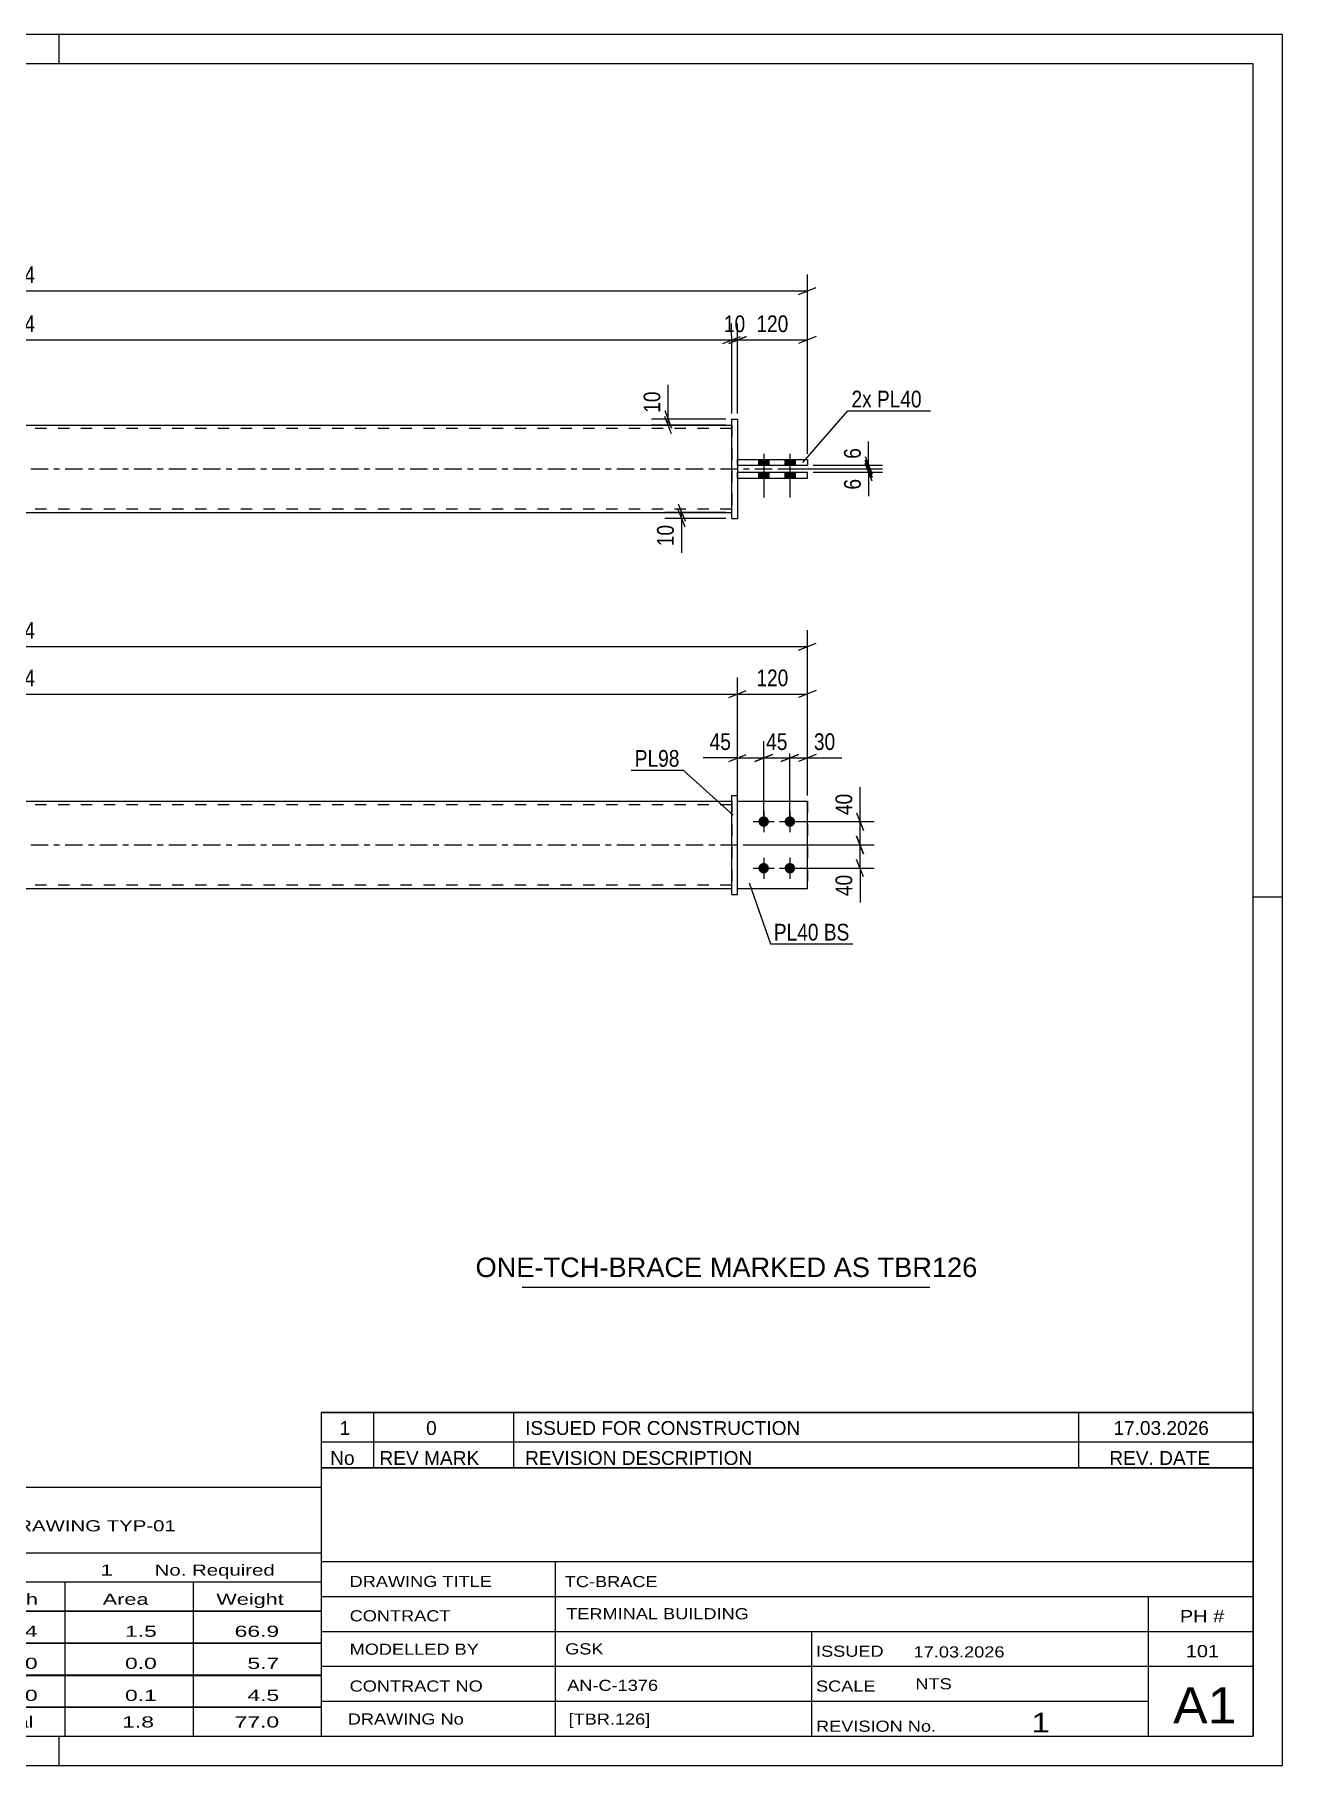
# Model space of a CAD drawing. Header units: millimetres. Extents: x 0 to 420, y 0 to 297.
# Drawn here: x 205.8 to 420, y 0 to 297 of the extents above; entities that cross this region are included whole.
import ezdxf

# ---------------------------------------------------------------- set-up
doc = ezdxf.new("R2010")
doc.units = ezdxf.units.MM
doc.linetypes.add('DXK_LINE_DOT2', pattern=[3.9198, 1.9599, -1.9599])
doc.linetypes.add('DXK_LINE_DOT3', pattern=[5.9187, 2.979, -0.9799, 0.9799, -0.9799])
doc.styles.add('Arial', font='ARIAL.TTF', dxfattribs={"height": 0.2})
doc.styles.add('Arial Narrow', font='ARIALN.TTF', dxfattribs={"height": 0.2})

# ---------------------------------------------------------------- blocks, each defined once
blk = doc.blocks.new('Unknown-580873309-1163')
at = {"color": 5, "linetype": 'Continuous'}
for p, q in [((420, 297), (0, 297)), ((210, 292), (210, 297)), ((420, 0), (420, 297)), ((415, 292), (5, 292)), ((415, 5), (415, 292)), ((420, 149), (415, 149)), ((5, 5), (415, 5)), ((210, 0), (210, 5)), ((0, 0), (420, 0))]:
    blk.add_line(p, q, dxfattribs=at)
blk = doc.blocks.new('Part-580873309-1767 - 1735')
at = {"color": 7, "linetype": 'DXK_LINE_DOT2'}
for p, q in [((326.46, 165.45), (338.46, 165.45)), ((326.46, 150.45), (326.46, 165.45)), ((326.46, 165.45), (338.46, 165.45)), ((338.46, 165.45), (338.46, 165.45)), ((338.46, 165.45), (338.46, 150.45)), ((326.46, 150.45), (326.46, 150.45)), ((326.46, 150.45), (338.46, 150.45)), ((326.46, 150.45), (338.46, 150.45))]:
    blk.add_line(p, q, dxfattribs=at)
blk = doc.blocks.new('Part-580873309-1772 - 1735')
at = {"color": 2, "linetype": 'Continuous'}
for p, q in [((326.46, 165.45), (338.46, 165.45)), ((338.46, 165.45), (338.46, 165.45)), ((338.46, 150.45), (338.46, 165.45)), ((326.46, 150.45), (338.46, 150.45))]:
    blk.add_line(p, q, dxfattribs=at)
at = {"color": 7, "linetype": 'DXK_LINE_DOT2'}
for p, q in [((326.46, 165.45), (338.46, 165.45)), ((326.46, 150.45), (326.46, 165.45)), ((338.46, 165.45), (338.46, 165.45)), ((326.46, 150.45), (326.46, 150.45)), ((326.46, 150.45), (338.46, 150.45))]:
    blk.add_line(p, q, dxfattribs=at)
blk = doc.blocks.new('Part-580873309-1787 - 1735')
at = {"color": 2, "linetype": 'Continuous'}
for p, q in [((325.46, 166.45), (326.46, 166.45)), ((325.46, 149.45), (325.46, 166.45)), ((326.46, 149.45), (326.46, 166.45)), ((325.46, 149.45), (325.46, 149.45)), ((325.46, 149.45), (326.46, 149.45))]:
    blk.add_line(p, q, dxfattribs=at)
at = {"color": 7, "linetype": 'DXK_LINE_DOT2'}
for p, q in [((325.46, 166.45), (326.46, 166.45)), ((325.46, 149.45), (326.46, 149.45))]:
    blk.add_line(p, q, dxfattribs=at)
blk = doc.blocks.new('Part-580873309-1807 - 1735')
at = {"color": 2, "linetype": 'Continuous'}
for p, q in [((79.02, 165.45), (325.46, 165.45)), ((79.02, 150.45), (325.46, 150.45))]:
    blk.add_line(p, q, dxfattribs=at)
at = {"color": 7, "linetype": 'DXK_LINE_DOT2'}
for p, q in [((79.02, 150.45), (79.02, 165.45)), ((325.46, 164.85), (79.02, 164.85)), ((325.46, 165.45), (325.46, 150.45)), ((325.46, 151.05), (79.02, 151.05))]:
    blk.add_line(p, q, dxfattribs=at)
at = {"color": 7, "linetype": 'DXK_LINE_DOT3'}
blk.add_line((69.02, 157.95), (335.46, 157.95), dxfattribs=at)
blk = doc.blocks.new('Bolt-580873309-1808 - 1735')
at = {"linetype": 'Continuous'}
for points in [[(330.96, 162.85), (331.14, 162.83), (331.32, 162.78), (331.49, 162.68), (331.63, 162.56), (331.74, 162.4), (331.81, 162.23), (331.85, 162.05), (331.85, 161.86), (331.81, 161.68), (331.74, 161.5), (331.63, 161.35), (331.49, 161.23), (331.32, 161.13), (331.14, 161.07), (330.96, 161.05), (330.77, 161.07), (330.59, 161.13), (330.43, 161.23), (330.29, 161.35), (330.18, 161.5), (330.1, 161.68), (330.06, 161.86), (330.06, 162.05), (330.1, 162.23), (330.18, 162.4), (330.29, 162.56), (330.43, 162.68), (330.59, 162.78), (330.77, 162.83)], [(335.46, 162.85), (335.64, 162.83), (335.82, 162.78), (335.99, 162.68), (336.13, 162.56), (336.24, 162.4), (336.31, 162.23), (336.35, 162.05), (336.35, 161.86), (336.31, 161.68), (336.24, 161.5), (336.13, 161.35), (335.99, 161.23), (335.82, 161.13), (335.64, 161.07), (335.46, 161.05), (335.27, 161.07), (335.09, 161.13), (334.93, 161.23), (334.79, 161.35), (334.68, 161.5), (334.6, 161.68), (334.56, 161.86), (334.56, 162.05), (334.6, 162.23), (334.68, 162.4), (334.79, 162.56), (334.93, 162.68), (335.09, 162.78), (335.27, 162.83)], [(330.96, 154.85), (331.14, 154.83), (331.32, 154.78), (331.49, 154.68), (331.63, 154.56), (331.74, 154.4), (331.81, 154.23), (331.85, 154.05), (331.85, 153.86), (331.81, 153.68), (331.74, 153.5), (331.63, 153.35), (331.49, 153.23), (331.32, 153.13), (331.14, 153.07), (330.96, 153.05), (330.77, 153.07), (330.59, 153.13), (330.43, 153.23), (330.29, 153.35), (330.18, 153.5), (330.1, 153.68), (330.06, 153.86), (330.06, 154.05), (330.1, 154.23), (330.18, 154.4), (330.29, 154.56), (330.43, 154.68), (330.59, 154.78), (330.77, 154.83)], [(335.46, 154.85), (335.64, 154.83), (335.82, 154.78), (335.99, 154.68), (336.13, 154.56), (336.24, 154.4), (336.31, 154.23), (336.35, 154.05), (336.35, 153.86), (336.31, 153.68), (336.24, 153.5), (336.13, 153.35), (335.99, 153.23), (335.82, 153.13), (335.64, 153.07), (335.46, 153.05), (335.27, 153.07), (335.09, 153.13), (334.93, 153.23), (334.79, 153.35), (334.68, 153.5), (334.6, 153.68), (334.56, 153.86), (334.56, 154.05), (334.6, 154.23), (334.68, 154.4), (334.79, 154.56), (334.93, 154.68), (335.09, 154.78), (335.27, 154.83)]]:
    blk.add_hatch(color=1, dxfattribs=at).paths.add_polyline_path(points)
at = {"color": 1, "linetype": 'Continuous'}
for p, q in [((330.96, 163.75), (330.96, 160.15)), ((335.46, 163.75), (335.46, 160.15)), ((329.16, 161.95), (332.76, 161.95)), ((333.66, 161.95), (337.26, 161.95)), ((330.96, 155.75), (330.96, 152.15)), ((335.46, 155.75), (335.46, 152.15)), ((329.16, 153.95), (332.76, 153.95)), ((333.66, 153.95), (337.26, 153.95))]:
    blk.add_line(p, q, dxfattribs=at)
blk = doc.blocks.new('Part-580873309-1431 - 1390')
at = {"color": 2, "linetype": 'Continuous'}
for p, q in [((326.46, 221.89), (338.46, 221.89)), ((326.46, 220.89), (338.46, 220.89)), ((338.46, 220.89), (338.46, 221.89))]:
    blk.add_line(p, q, dxfattribs=at)
at = {"color": 7, "linetype": 'DXK_LINE_DOT2'}
for p, q in [((326.46, 220.89), (326.46, 221.89)), ((326.46, 221.89), (338.46, 221.89)), ((326.46, 220.89), (338.46, 220.89))]:
    blk.add_line(p, q, dxfattribs=at)
blk = doc.blocks.new('Part-580873309-1426 - 1390')
at = {"color": 2, "linetype": 'Continuous'}
for p, q in [((325.46, 230.99), (325.46, 230.99)), ((325.46, 213.99), (325.46, 230.99)), ((325.46, 230.99), (326.46, 230.99)), ((326.46, 230.99), (326.46, 230.99)), ((326.46, 230.99), (326.46, 213.99)), ((325.46, 213.99), (326.46, 213.99)), ((325.46, 213.99), (325.46, 213.99)), ((326.46, 213.99), (326.46, 213.99))]:
    blk.add_line(p, q, dxfattribs=at)
at = {"color": 7, "linetype": 'DXK_LINE_DOT2'}
for p, q in [((325.46, 230.99), (325.46, 230.99)), ((325.46, 230.99), (326.46, 230.99)), ((325.46, 213.99), (326.46, 213.99))]:
    blk.add_line(p, q, dxfattribs=at)
blk = doc.blocks.new('Part-580873309-1458 - 1390')
at = {"color": 2, "linetype": 'Continuous'}
for p, q in [((326.46, 224.09), (338.46, 224.09)), ((326.46, 223.09), (338.46, 223.09)), ((338.46, 224.09), (338.46, 223.09))]:
    blk.add_line(p, q, dxfattribs=at)
at = {"color": 7, "linetype": 'DXK_LINE_DOT2'}
for p, q in [((326.46, 223.09), (326.46, 224.09)), ((326.46, 224.09), (338.46, 224.09)), ((326.46, 223.09), (338.46, 223.09)), ((338.46, 224.09), (338.46, 224.09))]:
    blk.add_line(p, q, dxfattribs=at)
blk = doc.blocks.new('Part-580873309-1446 - 1390')
at = {"color": 2, "linetype": 'Continuous'}
for p, q in [((79.02, 229.99), (325.46, 229.99)), ((79.02, 214.99), (325.46, 214.99))]:
    blk.add_line(p, q, dxfattribs=at)
at = {"color": 7, "linetype": 'DXK_LINE_DOT2'}
for p, q in [((79.02, 229.99), (79.02, 214.99)), ((325.46, 229.39), (79.02, 229.39)), ((325.46, 229.99), (325.46, 214.99)), ((325.46, 215.59), (79.02, 215.59))]:
    blk.add_line(p, q, dxfattribs=at)
at = {"color": 7, "linetype": 'DXK_LINE_DOT3'}
blk.add_line((69.02, 222.49), (335.46, 222.49), dxfattribs=at)
blk = doc.blocks.new('Bolt-580873309-1447 - 1390')
at = {"linetype": 'Continuous'}
for points in [[(331.86, 224.09), (330.06, 224.09), (330.06, 223.09), (331.86, 223.09)], [(331.86, 224.09), (330.06, 224.09), (330.06, 223.09), (331.86, 223.09)], [(336.36, 224.09), (334.56, 224.09), (334.56, 223.09), (336.36, 223.09)], [(336.36, 224.09), (334.56, 224.09), (334.56, 223.09), (336.36, 223.09)], [(331.86, 221.89), (330.06, 221.89), (330.06, 220.89), (331.86, 220.89)], [(331.86, 221.89), (330.06, 221.89), (330.06, 220.89), (331.86, 220.89)], [(336.36, 221.89), (334.56, 221.89), (334.56, 220.89), (336.36, 220.89)], [(336.36, 221.89), (334.56, 221.89), (334.56, 220.89), (336.36, 220.89)]]:
    blk.add_hatch(color=1, dxfattribs=at).paths.add_polyline_path(points)
at = {"color": 1, "linetype": 'Continuous'}
for p, q in [((330.06, 224.09), (330.06, 223.09)), ((330.06, 224.09), (330.06, 223.09)), ((330.96, 225.09), (330.96, 217.59)), ((330.96, 225.09), (330.96, 217.59)), ((331.86, 224.09), (331.86, 223.09)), ((331.86, 224.09), (331.86, 223.09)), ((334.56, 224.09), (334.56, 223.09)), ((334.56, 224.09), (334.56, 223.09)), ((335.46, 225.09), (335.46, 217.59)), ((335.46, 225.09), (335.46, 217.59)), ((336.36, 224.09), (336.36, 223.09)), ((336.36, 224.09), (336.36, 223.09)), ((330.06, 221.89), (330.06, 220.89)), ((330.06, 221.89), (330.06, 220.89)), ((331.86, 221.89), (331.86, 220.89)), ((331.86, 221.89), (331.86, 220.89)), ((334.56, 221.89), (334.56, 220.89)), ((334.56, 221.89), (334.56, 220.89)), ((336.36, 221.89), (336.36, 220.89)), ((336.36, 221.89), (336.36, 220.89))]:
    blk.add_line(p, q, dxfattribs=at)
blk = doc.blocks.new('StraightDimension-580873309-1818 - 1735')
at = {"color": 7, "linetype": 'Continuous'}
for p, q in [((335.46, 162.95), (335.46, 175.74)), ((338.46, 166.45), (338.46, 175.74)), ((333.96, 172.29), (336.96, 173.49)), ((335.46, 172.89), (338.46, 172.89)), ((339.96, 173.49), (336.96, 172.29))]:
    blk.add_line(p, q, dxfattribs=at)
at = {"color": 0}
blk.add_wipeout([(343.84, 173.64), (343.84, 177.84), (338.98, 177.84), (338.98, 173.64)], dxfattribs=at)
at = {"color": 7, "linetype": 'Continuous'}
blk.add_line((338.46, 172.89), (344.36, 172.89), dxfattribs=at)
blk.add_line((338.46, 172.89), (344.36, 172.89), dxfattribs=at)
at = {"color": 3, "style": 'Arial Narrow'}
blk.add_text('30', height=2.863, dxfattribs=at).set_placement((339.58, 174.24))
blk = doc.blocks.new('StraightDimension-580873309-1834 - 1735')
at = {"color": 7, "linetype": 'Continuous'}
for p, q in [((330.96, 162.95), (330.96, 175.74)), ((335.46, 162.95), (335.46, 175.74)), ((329.46, 172.29), (332.46, 173.49)), ((330.96, 172.89), (335.46, 172.89)), ((336.96, 173.49), (333.96, 172.29))]:
    blk.add_line(p, q, dxfattribs=at)
at = {"color": 0}
blk.add_wipeout([(335.63, 173.64), (335.63, 177.84), (330.78, 177.84), (330.78, 173.64)], dxfattribs=at)
at = {"color": 3, "style": 'Arial Narrow'}
blk.add_text('45', height=2.863, dxfattribs=at).set_placement((331.38, 174.24))
blk = doc.blocks.new('StraightDimension-580873309-1847 - 1735')
at = {"color": 7, "linetype": 'Continuous'}
for p, q in [((326.46, 166.45), (326.46, 175.74)), ((330.96, 162.95), (330.96, 175.74)), ((324.96, 172.29), (327.96, 173.49)), ((326.46, 172.89), (330.96, 172.89)), ((332.46, 173.49), (329.46, 172.29))]:
    blk.add_line(p, q, dxfattribs=at)
at = {"color": 0}
blk.add_wipeout([(325.93, 173.64), (325.93, 177.84), (321.08, 177.84), (321.08, 173.64)], dxfattribs=at)
at = {"color": 7, "linetype": 'Continuous'}
blk.add_line((326.46, 172.89), (320.55, 172.89), dxfattribs=at)
blk.add_line((326.46, 172.89), (320.55, 172.89), dxfattribs=at)
at = {"color": 3, "style": 'Arial Narrow'}
blk.add_text('45', height=2.863, dxfattribs=at).set_placement((321.68, 174.24))
blk = doc.blocks.new('StraightDimension-580873309-1864 - 1735')
at = {"color": 7, "linetype": 'Continuous'}
for p, q in [((66.02, 166.45), (66.02, 194.83)), ((338.46, 166.45), (338.46, 194.83)), ((67.52, 192.58), (64.52, 191.38)), ((66.02, 191.98), (338.46, 191.98)), ((336.96, 191.38), (339.96, 192.58))]:
    blk.add_line(p, q, dxfattribs=at)
at = {"color": 0}
blk.add_wipeout([(206.49, 192.73), (206.49, 196.93), (197.98, 196.93), (197.98, 192.73)], dxfattribs=at)
at = {"color": 3, "style": 'Arial Narrow'}
blk.add_text('2724', height=2.863, dxfattribs=at).set_placement((198.58, 193.33))
blk = doc.blocks.new('StraightDimension-580873309-1884 - 1735')
at = {"color": 7, "linetype": 'Continuous'}
for p, q in [((346.9, 163.45), (348.1, 160.45)), ((336.46, 161.95), (349.9, 161.95)), ((347.5, 157.95), (347.5, 161.95)), ((327.46, 157.95), (349.9, 157.95)), ((348.1, 156.45), (346.9, 159.45))]:
    blk.add_line(p, q, dxfattribs=at)
at = {"color": 0}
blk.add_wipeout([(346.75, 167.34), (342.55, 167.34), (342.55, 162.48), (346.75, 162.48)], dxfattribs=at)
at = {"color": 7, "linetype": 'Continuous'}
blk.add_line((347.5, 161.95), (347.5, 167.86), dxfattribs=at)
blk.add_line((347.5, 161.95), (347.5, 167.86), dxfattribs=at)
at = {"color": 3, "style": 'Arial Narrow'}
blk.add_text('40', height=2.863, rotation=90.0002, dxfattribs=at).set_placement((346.15, 163.08))
blk = doc.blocks.new('StraightDimension-580873309-1893 - 1735')
at = {"color": 7, "linetype": 'Continuous'}
for p, q in [((327.46, 157.95), (349.9, 157.95)), ((346.9, 159.45), (348.1, 156.45)), ((347.5, 153.95), (347.5, 157.95)), ((348.1, 152.45), (346.9, 155.45)), ((336.46, 153.95), (349.9, 153.95))]:
    blk.add_line(p, q, dxfattribs=at)
at = {"color": 0}
blk.add_wipeout([(346.75, 153.43), (342.55, 153.43), (342.55, 148.57), (346.75, 148.57)], dxfattribs=at)
at = {"color": 7, "linetype": 'Continuous'}
blk.add_line((347.5, 153.95), (347.5, 148.05), dxfattribs=at)
blk.add_line((347.5, 153.95), (347.5, 148.05), dxfattribs=at)
at = {"color": 3, "style": 'Arial Narrow'}
blk.add_text('40', height=2.863, rotation=90.0002, dxfattribs=at).set_placement((346.15, 149.17))
blk = doc.blocks.new('StraightDimension-580873309-1903 - 1735')
at = {"color": 7, "linetype": 'Continuous'}
for p, q in [((324.96, 183.23), (327.96, 184.43)), ((326.46, 166.45), (326.46, 186.68)), ((339.96, 184.43), (336.96, 183.23)), ((338.46, 166.45), (338.46, 186.68)), ((326.46, 183.83), (338.46, 183.83))]:
    blk.add_line(p, q, dxfattribs=at)
at = {"color": 0}
blk.add_wipeout([(335.8, 184.58), (335.8, 188.78), (329.11, 188.78), (329.11, 184.58)], dxfattribs=at)
at = {"color": 3, "style": 'Arial Narrow'}
blk.add_text('120', height=2.863, dxfattribs=at).set_placement((329.71, 185.18))
blk = doc.blocks.new('StraightDimension-580873309-1922 - 1735')
at = {"color": 7, "linetype": 'Continuous'}
for p, q in [((79.52, 184.43), (76.52, 183.23)), ((78.02, 158.95), (78.02, 186.68)), ((324.96, 183.23), (327.96, 184.43)), ((326.46, 166.45), (326.46, 186.68)), ((78.02, 183.83), (326.46, 183.83))]:
    blk.add_line(p, q, dxfattribs=at)
at = {"color": 0}
blk.add_wipeout([(206.49, 184.58), (206.49, 188.78), (197.98, 188.78), (197.98, 184.58)], dxfattribs=at)
at = {"color": 3, "style": 'Arial Narrow'}
blk.add_text('2484', height=2.863, dxfattribs=at).set_placement((198.58, 185.18))
blk = doc.blocks.new('StraightDimension-580873309-1658 - 1390')
at = {"color": 7, "linetype": 'Continuous'}
for p, q in [((339.46, 223.09), (351.36, 223.09)), ((348.36, 224.59), (349.56, 221.59)), ((349.56, 220.99), (348.36, 223.99)), ((348.96, 222.49), (348.96, 223.09)), ((334.21, 222.49), (351.36, 222.49))]:
    blk.add_line(p, q, dxfattribs=at)
at = {"color": 0}
blk.add_wipeout([(348.21, 226.64), (344.01, 226.64), (344.01, 223.61), (348.21, 223.61)], dxfattribs=at)
at = {"color": 7, "linetype": 'Continuous'}
blk.add_line((348.96, 223.09), (348.96, 227.17), dxfattribs=at)
blk.add_line((348.96, 223.09), (348.96, 227.17), dxfattribs=at)
at = {"color": 3, "style": 'Arial Narrow'}
blk.add_text('6', height=2.86, rotation=90.0002, dxfattribs=at).set_placement((347.61, 224.21))
blk = doc.blocks.new('StraightDimension-580873309-1535 - 1390')
at = {"color": 7, "linetype": 'Continuous'}
for p, q in [((324.46, 214.99), (314.01, 214.99)), ((324.46, 213.99), (314.01, 213.99)), ((316.26, 216.49), (317.46, 213.49)), ((317.46, 212.49), (316.26, 215.49)), ((316.86, 213.99), (316.86, 214.99))]:
    blk.add_line(p, q, dxfattribs=at)
at = {"color": 0}
blk.add_wipeout([(316.11, 213.46), (311.91, 213.46), (311.91, 208.61), (316.11, 208.61)], dxfattribs=at)
at = {"color": 7, "linetype": 'Continuous'}
blk.add_line((316.86, 213.99), (316.86, 208.08), dxfattribs=at)
blk.add_line((316.86, 213.99), (316.86, 208.08), dxfattribs=at)
at = {"color": 3, "style": 'Arial Narrow'}
blk.add_text('10', height=2.863, rotation=90.0002, dxfattribs=at).set_placement((315.51, 209.21))
blk = doc.blocks.new('StraightDimension-580873309-1575 - 1390')
at = {"color": 7, "linetype": 'Continuous'}
for p, q in [((325.46, 231.99), (325.46, 247.45)), ((326.46, 231.99), (326.46, 247.45)), ((323.96, 244), (326.96, 245.2)), ((327.96, 245.2), (324.96, 244)), ((325.46, 244.6), (326.46, 244.6))]:
    blk.add_line(p, q, dxfattribs=at)
at = {"color": 0}
blk.add_wipeout([(328.38, 245.35), (328.38, 249.55), (323.53, 249.55), (323.53, 245.35)], dxfattribs=at)
at = {"color": 3, "style": 'Arial Narrow'}
blk.add_text('10', height=2.863, dxfattribs=at).set_placement((324.13, 245.95))
blk = doc.blocks.new('StraightDimension-580873309-1564 - 1390')
at = {"color": 7, "linetype": 'Continuous'}
for p, q in [((66.02, 225.09), (66.02, 255.86)), ((338.46, 225.09), (338.46, 255.86)), ((67.52, 253.61), (64.52, 252.41)), ((66.02, 253.01), (338.46, 253.01)), ((336.96, 252.41), (339.96, 253.61))]:
    blk.add_line(p, q, dxfattribs=at)
at = {"color": 0}
blk.add_wipeout([(206.49, 253.76), (206.49, 257.96), (197.98, 257.96), (197.98, 253.76)], dxfattribs=at)
at = {"color": 3, "style": 'Arial Narrow'}
blk.add_text('2724', height=2.863, dxfattribs=at).set_placement((198.58, 254.36))
blk = doc.blocks.new('StraightDimension-580873309-1549 - 1390')
at = {"color": 7, "linetype": 'Continuous'}
for p, q in [((313.96, 232.49), (315.16, 229.49)), ((324.46, 230.99), (311.71, 230.99)), ((324.46, 229.99), (311.71, 229.99)), ((315.16, 228.49), (313.96, 231.49)), ((314.56, 229.99), (314.56, 230.99))]:
    blk.add_line(p, q, dxfattribs=at)
at = {"color": 0}
blk.add_wipeout([(313.81, 236.37), (309.61, 236.37), (309.61, 231.51), (313.81, 231.51)], dxfattribs=at)
at = {"color": 7, "linetype": 'Continuous'}
blk.add_line((314.56, 230.99), (314.56, 236.89), dxfattribs=at)
blk.add_line((314.56, 230.99), (314.56, 236.89), dxfattribs=at)
at = {"color": 3, "style": 'Arial Narrow'}
blk.add_text('10', height=2.863, rotation=90.0002, dxfattribs=at).set_placement((313.21, 232.11))
blk = doc.blocks.new('StraightDimension-580873309-1585 - 1390')
at = {"color": 7, "linetype": 'Continuous'}
for p, q in [((79.02, 231.99), (79.02, 247.45)), ((325.46, 231.99), (325.46, 247.45)), ((80.52, 245.2), (77.52, 244)), ((79.02, 244.6), (325.46, 244.6)), ((323.96, 244), (326.96, 245.2))]:
    blk.add_line(p, q, dxfattribs=at)
at = {"color": 0}
blk.add_wipeout([(206.49, 245.35), (206.49, 249.55), (197.98, 249.55), (197.98, 245.35)], dxfattribs=at)
at = {"color": 3, "style": 'Arial Narrow'}
blk.add_text('2464', height=2.863, dxfattribs=at).set_placement((198.58, 245.95))
blk = doc.blocks.new('StraightDimension-580873309-1615 - 1390')
at = {"color": 7, "linetype": 'Continuous'}
for p, q in [((326.46, 231.99), (326.46, 247.45)), ((338.46, 225.09), (338.46, 247.45)), ((324.96, 244), (327.96, 245.2)), ((326.46, 244.6), (338.46, 244.6)), ((339.96, 245.2), (336.96, 244))]:
    blk.add_line(p, q, dxfattribs=at)
at = {"color": 0}
blk.add_wipeout([(335.8, 245.35), (335.8, 249.55), (329.11, 249.55), (329.11, 245.35)], dxfattribs=at)
at = {"color": 3, "style": 'Arial Narrow'}
blk.add_text('120', height=2.863, dxfattribs=at).set_placement((329.71, 245.95))
blk = doc.blocks.new('StraightDimension-580873309-1647 - 1390')
at = {"color": 7, "linetype": 'Continuous'}
for p, q in [((348.36, 223.99), (349.56, 220.99)), ((349.56, 220.39), (348.36, 223.39)), ((334.21, 222.49), (351.36, 222.49)), ((339.46, 221.89), (351.36, 221.89)), ((348.96, 221.89), (348.96, 222.49))]:
    blk.add_line(p, q, dxfattribs=at)
at = {"color": 0}
blk.add_wipeout([(348.21, 221.36), (344.01, 221.36), (344.01, 218.33), (348.21, 218.33)], dxfattribs=at)
at = {"color": 7, "linetype": 'Continuous'}
blk.add_line((348.96, 221.89), (348.96, 217.81), dxfattribs=at)
blk.add_line((348.96, 221.89), (348.96, 217.81), dxfattribs=at)
at = {"color": 3, "style": 'Arial Narrow'}
blk.add_text('6', height=2.86, rotation=90.0002, dxfattribs=at).set_placement((347.61, 218.93))
blk = doc.blocks.new('Unknown-580873309-3631')
at = {"color": 7, "linetype": 'Continuous'}
for p, q in [((255, 51.05), (255, 5)), ((255, 51.05), (415, 51.05)), ((415, 51), (415, 5)), ((255, 35), (415, 35)), ((295.14, 35), (295.14, 5)), ((255, 29), (415, 29)), ((397, 5.05), (397, 29.05)), ((255, 23), (415, 23)), ((339.14, 23), (339.14, 5)), ((255, 17), (415, 17)), ((255, 11), (397, 11)), ((255, 5), (415, 5))]:
    blk.add_line(p, q, dxfattribs=at)
at = {"color": 7, "style": 'Arial Narrow'}
for s, height, width, p in [('DRAWING TITLE', 1.9089, 1.425378, (259.88, 30.61)), ('TC-BRACE', 1.909, 1.425378, (296.81, 30.59)), ('TERMINAL BUILDING', 1.9089, 1.425378, (297.06, 25.07)), ('CONTRACT', 1.909, 1.425378, (259.88, 24.71)), ('MODELLED BY', 1.9089, 1.425378, (259.88, 18.98)), ('GSK', 1.909, 1.425378, (296.88, 19.04)), ('ISSUED', 1.909, 1.425378, (339.94, 18.64)), ('17.03.2026', 1.909, 1.425378, (356.69, 18.52)), ('CONTRACT NO', 1.9089, 1.425378, (259.88, 12.66)), ('AN-C-1376', 1.909, 1.425378, (297.23, 12.78)), ('SCALE', 1.909, 1.425378, (339.94, 12.65)), ('A1', 6.204, 1.25, (401.24, 7.2)), ('DRAWING No', 1.909, 1.425378, (259.56, 7)), ('[TBR.126]', 1.909, 1.425378, (297.46, 6.99)), ('1', 3.34, 1.5, (376.91, 5.68)), ('REVISION No.', 1.9089, 1.425378, (339.94, 5.77))]:
    blk.add_text(s, height=height, dxfattribs=dict(at, width=width)).set_placement(p)
at = {"color": 7, "linetype": 'Continuous', "style": 'Arial Narrow'}
for s, height, width, p in [('PH #', 2.1, 1.42538, (402.4, 24.55)), ('101', 2.1, 1.42538, (403.41, 18.55)), ('NTS', 1.909, 1.425378, (357, 13.05))]:
    blk.add_text(s, height=height, dxfattribs=dict(at, width=width)).set_placement(p)
blk = doc.blocks.new('Unknown-580873309-3632')
at = {"color": 7, "linetype": 'Continuous'}
for p, q in [((255, 60.55), (415, 60.55)), ((415, 60.55), (255, 60.55)), ((255, 60.55), (255, 55.55)), ((264, 60.55), (264, 55.55)), ((288, 60.55), (288, 55.55)), ((385, 60.55), (385, 55.55)), ((415, 60.55), (415, 55.55)), ((255, 55.55), (415, 55.55)), ((255, 55.55), (255, 51.05)), ((255, 55.55), (415, 55.55)), ((264, 55.55), (264, 51.05)), ((288, 55.55), (288, 51.05)), ((385, 55.55), (385, 51.05)), ((415, 55.55), (415, 51.05)), ((415, 51.05), (255, 51.05))]:
    blk.add_line(p, q, dxfattribs=at)
at = {"color": 7, "linetype": 'Continuous', "style": 'Arial Narrow'}
for s, height, width, p in [('1', 2.39, 1.196471, (258.16, 56.7)), ('0', 2.39, 1.196471, (273, 56.7)), ('ISSUED FOR CONSTRUCTION', 2.3861, 1.196471, (290, 56.7)), ('17.03.2026', 2.386, 1.196471, (391, 56.7)), ('No', 2.386, 1.2, (256.54, 51.55)), ('REV MARK', 2.386, 1.2, (265, 51.55)), ('REVISION DESCRIPTION', 2.3861, 1.2, (290, 51.55)), ('REV. DATE', 2.386, 1.2, (390.28, 51.55))]:
    blk.add_text(s, height=height, dxfattribs=dict(at, width=width)).set_placement(p)
blk = doc.blocks.new('Unknown-580873309-3633')
at = {"color": 7, "linetype": 'Continuous'}
for p, q in [((95, 47.75), (255, 47.75)), ((95, 36.5), (95, 47.75)), ((255, 47.75), (255, 36.5)), ((95, 36.5), (255, 36.5)), ((95, 36.5), (95, 31.5)), ((255, 36.5), (255, 31.5)), ((95, 31.5), (255, 31.5)), ((95, 31.5), (95, 26.5)), ((119, 31.5), (119, 26.5)), ((154.5, 31.5), (154.5, 26.5)), ((180.5, 31.5), (180.5, 26.5)), ((193.5, 31.5), (193.5, 26.5)), ((211, 31.5), (211, 26.5)), ((233, 31.5), (233, 26.5)), ((255, 31.5), (255, 26.5)), ((95, 26.5), (255, 26.5)), ((95, 26.45), (95, 21.05)), ((95, 26.45), (255, 26.45)), ((119, 26.5), (119, 21)), ((154.5, 26.5), (154.5, 21)), ((180.5, 26.5), (180.5, 21)), ((193.5, 26.5), (193.5, 21)), ((211, 26.5), (211, 21)), ((233, 26.5), (233, 21)), ((255, 26.45), (255, 21.05)), ((95, 21.05), (255, 21.05)), ((95, 20.95), (95, 15.55)), ((95, 20.95), (255, 20.95)), ((119, 21), (119, 15.5)), ((154.5, 21), (154.5, 15.5)), ((180.5, 21), (180.5, 15.5)), ((193.5, 21), (193.5, 15.5)), ((211, 21), (211, 15.5)), ((233, 21), (233, 15.5)), ((255, 20.95), (255, 15.55)), ((95, 15.55), (255, 15.55)), ((95, 15.45), (95, 10.05)), ((95, 15.45), (255, 15.45)), ((119, 15.5), (119, 10)), ((154.5, 15.5), (154.5, 10)), ((180.5, 15.5), (180.5, 10)), ((193.5, 15.5), (193.5, 10)), ((211, 15.5), (211, 10)), ((233, 15.5), (233, 10)), ((255, 15.45), (255, 10.05)), ((95, 10.05), (255, 10.05)), ((95, 10), (255, 10)), ((95, 10), (95, 5)), ((211, 10), (211, 5)), ((233, 10), (233, 5)), ((255, 10), (255, 5)), ((95, 5), (255, 5))]:
    blk.add_line(p, q, dxfattribs=at)
at = {"color": 7, "style": 'Arial Narrow'}
for s, height, width, p in [('GENERAL NOTES & WELD DETAILS :', 2.8633, 1.4, (96.15, 40.06)), ('REFER TYP DRAWING TYP-01', 1.9089, 1.6, (179.7, 40.16)), ("MATERIAL LIST FOR ASSEMBLY MK'D", 1.9089, 1.6, (96.15, 32.56)), ('TBR126', 1.909, 1.794707, (187.59, 32.47)), ('1', 1.91, 1.794707, (217.08, 32.56)), ('No. Required', 1.9089, 1.6, (226.41, 32.56)), ('Mark', 1.909, 1.7, (96.34, 27.5)), ('Profile', 1.909, 1.7, (129.41, 27.5)), ('Material', 1.909, 1.7, (159.54, 27.56)), ('No.', 1.909, 1.7, (184.5, 27.56)), ('Length', 1.909, 1.7, (195, 27.56)), ('Area', 1.909, 1.7, (217.5, 27.56)), ('Weight', 1.909, 1.7, (237, 27.56))]:
    blk.add_text(s, height=height, dxfattribs=dict(at, width=width)).set_placement(p)
at = {"color": 7, "linetype": 'Continuous', "style": 'Arial Narrow'}
for s, height, width, p in [('TBR126', 1.909, 1.794707, (96.5, 22.06)), ('SHS150*6', 1.909, 1.794707, (121, 22.06)), ('E350', 1.909, 1.794707, (160.74, 22.06)), ('1', 1.91, 1.794707, (184.86, 22.06)), ('2464', 1.909, 1.794707, (197.58, 22.06)), ('1.5', 1.909, 1.794707, (221.32, 22.06)), ('66.9', 1.909, 1.794707, (240.14, 22.06)), ('PL40', 1.909, 1.794707, (96.5, 16.56)), ('PL10*120', 1.909, 1.794707, (121, 16.56)), ('E350', 1.909, 1.794707, (160.74, 16.56)), ('4', 1.91, 1.794707, (184.86, 16.56)), ('150', 1.909, 1.794707, (199.77, 16.56)), ('0.0', 1.909, 1.794707, (221.32, 16.56)), ('5.7', 1.909, 1.794707, (242.33, 16.56)), ('PL98', 1.909, 1.794707, (96.5, 11.06)), ('PL10*170', 1.909, 1.794707, (121, 11.06)), ('E350', 1.909, 1.794707, (160.74, 11.06)), ('2', 1.91, 1.794707, (184.86, 11.06)), ('170', 1.909, 1.794707, (199.77, 11.06)), ('0.1', 1.909, 1.794707, (221.32, 11.06)), ('4.5', 1.909, 1.794707, (242.33, 11.06)), ('Total', 1.909, 1.7, (197.33, 6.5)), ('1.8', 1.909, 1.794707, (220.83, 6.5)), ('77.0', 1.909, 1.794707, (240.14, 6.5))]:
    blk.add_text(s, height=height, dxfattribs=dict(at, width=width)).set_placement(p)
blk = doc.blocks.new('Unknown-580873309-3634')
at = {"color": 7, "linetype": 'Continuous'}
blk.add_line((289.5, 82.05), (359.5, 82.05), dxfattribs=at)
at = {"color": 7, "style": 'Arial'}
blk.add_text('ONE-TCH-BRACE MARKED AS TBR126', height=3.3428, dxfattribs=at).set_placement((281.49, 83.8))
blk = doc.blocks.new('Mark-580873309-1783 - 1735')
at = {"color": 0}
blk.add_wipeout([(316.51, 171.37), (316.51, 174.37), (308.83, 174.37), (308.83, 171.37)], dxfattribs=at)
blk.add_wipeout([(316.51, 171.37), (316.51, 174.37), (308.83, 174.37), (308.83, 171.37)], dxfattribs=at)
at = {"color": 30, "linetype": 'Continuous'}
for p in [(308.23, 170.77), (325.69, 163.03)]:
    blk.add_line(p, (317.11, 170.77), dxfattribs=at)
at = {"color": 3, "style": 'Arial Narrow'}
blk.add_text('PL98', height=2.863, dxfattribs=at).set_placement((308.83, 171.37))
blk = doc.blocks.new('MarkSet-580873309-2059 - 1735')
at = {"color": 0}
blk.add_wipeout([(340.38, 141.55), (340.38, 144.55), (332.7, 144.55), (332.7, 141.55)], dxfattribs=at)
blk.add_wipeout([(340.38, 141.55), (340.38, 144.55), (332.7, 144.55), (332.7, 141.55)], dxfattribs=at)
at = {"color": 30, "linetype": 'Continuous'}
blk.add_line((328.46, 151.42), (332.1, 140.95), dxfattribs=at)
at = {"color": 0}
blk.add_wipeout([(345.66, 141.55), (345.66, 144.55), (341.28, 144.55), (341.28, 141.55)], dxfattribs=at)
blk.add_wipeout([(345.66, 141.55), (345.66, 144.55), (341.28, 144.55), (341.28, 141.55)], dxfattribs=at)
at = {"color": 30, "linetype": 'Continuous'}
blk.add_line((332.1, 140.95), (346.26, 140.95), dxfattribs=at)
at = {"color": 3, "style": 'Arial Narrow'}
for s, p in [('PL40', (332.7, 141.55)), ('BS', (341.28, 141.55))]:
    blk.add_text(s, height=2.863, dxfattribs=at).set_placement(p)
blk = doc.blocks.new('MarkSet-580873309-1720 - 1390')
at = {"color": 0}
blk.add_wipeout([(349.5, 233.03), (349.5, 236.03), (346.03, 236.03), (346.03, 233.03)], dxfattribs=at)
blk.add_wipeout([(349.5, 233.03), (349.5, 236.03), (346.03, 236.03), (346.03, 233.03)], dxfattribs=at)
at = {"color": 30, "linetype": 'Continuous'}
blk.add_line((337.66, 223.6), (345.43, 232.43), dxfattribs=at)
at = {"color": 0}
blk.add_wipeout([(358.08, 233.03), (358.08, 236.03), (350.4, 236.03), (350.4, 233.03)], dxfattribs=at)
blk.add_wipeout([(358.08, 233.03), (358.08, 236.03), (350.4, 236.03), (350.4, 233.03)], dxfattribs=at)
at = {"color": 30, "linetype": 'Continuous'}
blk.add_line((345.43, 232.43), (359.58, 232.43), dxfattribs=at)
at = {"color": 3, "style": 'Arial Narrow'}
for s, p in [('2x', (346.03, 233.03)), ('PL40', (350.4, 233.03))]:
    blk.add_text(s, height=2.863, dxfattribs=at).set_placement(p)

msp = doc.modelspace()

# ---------------------------------------------------------------- block references
for name in ['Unknown-580873309-1163', 'Part-580873309-1446 - 1390', 'Part-580873309-1426 - 1390', 'Part-580873309-1458 - 1390', 'Bolt-580873309-1447 - 1390', 'Part-580873309-1431 - 1390', 'Part-580873309-1787 - 1735', 'Part-580873309-1807 - 1735', 'Part-580873309-1767 - 1735', 'Part-580873309-1772 - 1735', 'Bolt-580873309-1808 - 1735', 'Unknown-580873309-3634', 'Unknown-580873309-3632', 'Unknown-580873309-3631', 'Unknown-580873309-3633']:
    msp.add_blockref(name, (0, 0))

# ---------------------------------------------------------------- next in the draw order: block references
for name in ['StraightDimension-580873309-1575 - 1390', 'StraightDimension-580873309-1658 - 1390', 'StraightDimension-580873309-1535 - 1390', 'StraightDimension-580873309-1818 - 1735']:
    msp.add_blockref(name, (0, 0))

# ---------------------------------------------------------------- next in the draw order: block references
for name in ['StraightDimension-580873309-1564 - 1390', 'StraightDimension-580873309-1834 - 1735']:
    msp.add_blockref(name, (0, 0))

# ---------------------------------------------------------------- next in the draw order: block references
for name in ['StraightDimension-580873309-1549 - 1390', 'StraightDimension-580873309-1847 - 1735']:
    msp.add_blockref(name, (0, 0))

# ---------------------------------------------------------------- next in the draw order: block references
for name in ['StraightDimension-580873309-1585 - 1390', 'StraightDimension-580873309-1864 - 1735']:
    msp.add_blockref(name, (0, 0))

# ---------------------------------------------------------------- next in the draw order: block references
for name in ['StraightDimension-580873309-1615 - 1390', 'StraightDimension-580873309-1884 - 1735']:
    msp.add_blockref(name, (0, 0))

# ---------------------------------------------------------------- next in the draw order: block references
for name in ['StraightDimension-580873309-1647 - 1390', 'StraightDimension-580873309-1903 - 1735', 'StraightDimension-580873309-1893 - 1735']:
    msp.add_blockref(name, (0, 0))

# ---------------------------------------------------------------- next in the draw order: block references
for name in ['MarkSet-580873309-1720 - 1390', 'StraightDimension-580873309-1922 - 1735', 'MarkSet-580873309-2059 - 1735']:
    msp.add_blockref(name, (0, 0))

# ---------------------------------------------------------------- next in the draw order: block references
msp.add_blockref('Mark-580873309-1783 - 1735', (0, 0))

doc.saveas('drawing.dxf')
